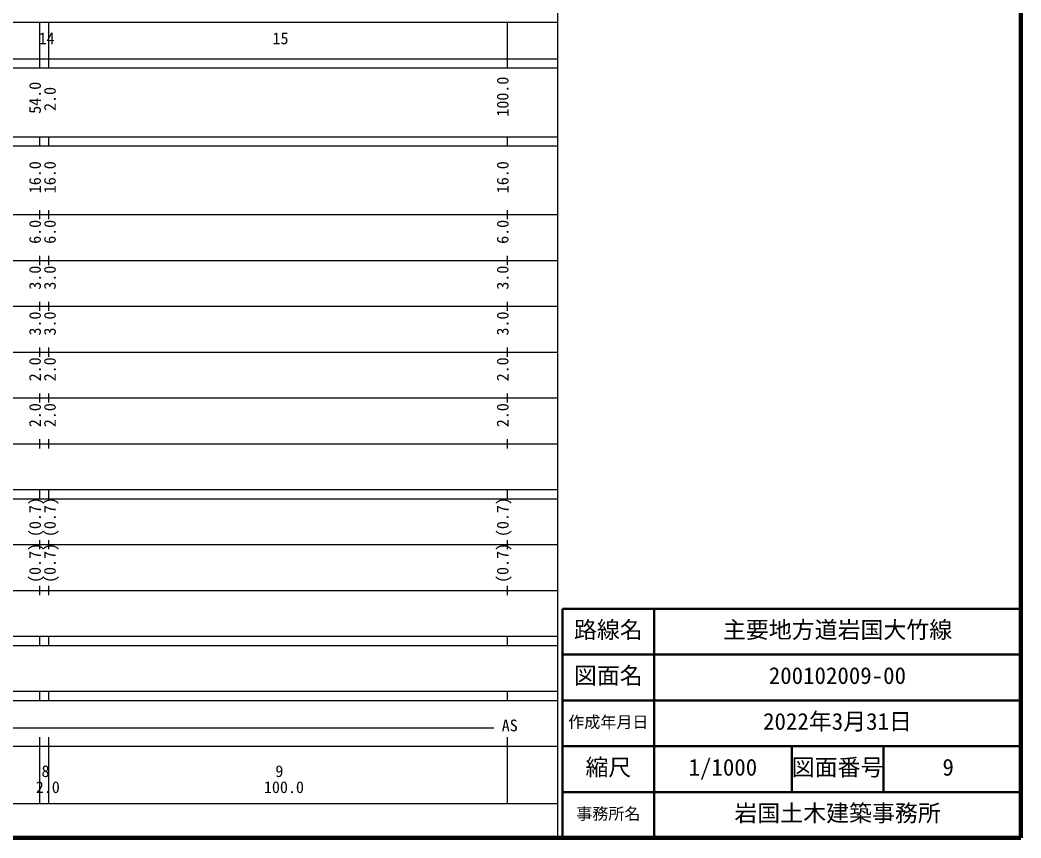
# Model space of a CAD drawing. Units: millimetres, scale not verified. Extents: x 40000 to 680000, y 20000 to 380000.
# Drawn here: x 461685 to 680000, y 20000 to 198461 of the extents above; entities that cross this region are included whole.
import ezdxf
from ezdxf.enums import TextEntityAlignment as Align

# ---------------------------------------------------------------- set-up
doc = ezdxf.new("R2010")
doc.units = ezdxf.units.MM
doc.header["$LTSCALE"] = 1000
for name, color, linetype, lineweight in [('M-TTL', 2, 'Continuous', 140), ('M-TTL-BAND', 7, 'Continuous', 25), ('M-TTL-FRAM', 2, 'Continuous', 50), ('M-TTL-LINE', 7, 'Continuous', 50), ('M-TTL-TXT', 7, 'Continuous', 13)]:
    doc.layers.add(name, color=color, linetype=linetype, lineweight=lineweight)
doc.styles.add('ＭＳ ゴシック', font='')
doc.styles.get('ＭＳ ゴシック').set_extended_font_data('MS Gothic')

msp = doc.modelspace()

# ---------------------------------------------------------------- linework, layer by layer
at = {"layer": 'M-TTL'}
for p, q in [((680000, 20000), (680000, 380000)), ((40000, 20000), (680000, 20000))]:
    msp.add_line(p, q, dxfattribs=at)
at = {"layer": 'M-TTL-BAND'}
for p, q in [((579000, 20000), (579000, 370000)), ((68000, 198000), (579000, 198000)), ((466000, 188000), (466000, 198000)), ((468000, 188000), (468000, 198000)), ((568000, 188000), (568000, 198000)), ((40000, 190000), (579000, 190000)), ((40000, 188000), (579000, 188000)), ((40000, 173000), (579000, 173000)), ((466000, 171000), (466000, 173000)), ((468000, 171000), (468000, 173000)), ((568000, 171000), (568000, 173000)), ((40000, 171000), (579000, 171000)), ((40000, 156000), (579000, 156000)), ((466000, 155000), (466000, 157000)), ((468000, 155000), (468000, 157000)), ((568000, 155000), (568000, 157000)), ((466000, 145000), (466000, 147000)), ((468000, 145000), (468000, 147000)), ((568000, 145000), (568000, 147000)), ((46000, 146000), (579000, 146000)), ((52000, 136000), (579000, 136000)), ((466000, 135000), (466000, 137000)), ((468000, 135000), (468000, 137000)), ((568000, 135000), (568000, 137000)), ((466000, 125000), (466000, 127000)), ((468000, 125000), (468000, 127000)), ((568000, 125000), (568000, 127000)), ((46000, 126000), (579000, 126000)), ((52000, 116000), (579000, 116000)), ((466000, 115000), (466000, 117000)), ((468000, 115000), (468000, 117000)), ((568000, 115000), (568000, 117000)), ((466000, 105000), (466000, 107000)), ((468000, 105000), (468000, 107000)), ((568000, 105000), (568000, 107000)), ((46000, 106000), (579000, 106000)), ((40000, 96000), (579000, 96000)), ((40000, 94000), (579000, 94000)), ((466000, 94000), (466000, 96000)), ((468000, 94000), (468000, 96000)), ((568000, 94000), (568000, 96000)), ((49000, 84000), (579000, 84000)), ((466000, 83000), (466000, 85000)), ((468000, 83000), (468000, 85000)), ((568000, 83000), (568000, 85000)), ((466000, 73000), (466000, 75000)), ((468000, 73000), (468000, 75000)), ((568000, 73000), (568000, 75000)), ((40000, 74000), (579000, 74000)), ((40000, 64000), (579000, 64000)), ((466000, 62000), (466000, 64000)), ((468000, 62000), (468000, 64000)), ((568000, 62000), (568000, 64000)), ((40000, 62000), (579000, 62000)), ((40000, 52000), (579000, 52000)), ((466000, 50000), (466000, 52000)), ((468000, 50000), (468000, 52000)), ((568000, 50000), (568000, 52000)), ((40000, 50000), (579000, 50000)), ((71000, 44000), (565000, 44000)), ((466000, 27500), (466000, 42000)), ((468000, 27500), (468000, 42000)), ((568000, 27500), (568000, 42000)), ((40000, 40000), (579000, 40000)), ((68000, 27500), (579000, 27500))]:
    msp.add_line(p, q, dxfattribs=at)
at = {"layer": 'M-TTL-FRAM'}
for p, q in [((680000, 70000), (580000, 70000)), ((580000, 70000), (580000, 20000))]:
    msp.add_line(p, q, dxfattribs=at)
at = {"layer": 'M-TTL-LINE'}
for p, q in [((600000, 70000), (600000, 20000)), ((680000, 60000), (580000, 60000)), ((680000, 50000), (580000, 50000)), ((680000, 40000), (580000, 40000)), ((630000, 40000), (630000, 30000)), ((650000, 40000), (650000, 30000)), ((680000, 30000), (580000, 30000))]:
    msp.add_line(p, q, dxfattribs=at)

# ---------------------------------------------------------------- texts
at = {"layer": 'M-TTL-BAND', "style": 'ＭＳ ゴシック'}
for s, p in [('14', (465750, 192405)), ('15', (516750, 192405)), ('AS', (566750, 42500)), ('8', (466375, 32523)), ('9', (517375, 32523)), ('2.0', (465125, 29033)), ('100.0', (514875, 29033))]:
    msp.add_text(s, height=2566, dxfattribs=at).set_placement(p, align=Align.BOTTOM_LEFT)
for s, p in [('100.0', (569000, 177375)), ('54.0', (467000, 178000)), ('2.0', (470246, 178625)), ('16.0', (467000, 160674)), ('16.0', (470246, 160674)), ('16.0', (569000, 160674)), ('6.0', (467000, 149625)), ('6.0', (470246, 149625)), ('6.0', (569000, 149625)), ('3.0', (467000, 139625)), ('3.0', (470246, 139625)), ('3.0', (569000, 139625)), ('3.0', (467000, 129625)), ('3.0', (470246, 129625)), ('3.0', (569000, 129625)), ('2.0', (467000, 119625)), ('2.0', (470246, 119625)), ('2.0', (569000, 119625)), ('2.0', (467000, 109625)), ('2.0', (470246, 109625)), ('2.0', (569000, 109625)), ('(0.7)', (467000, 85639)), ('(0.7)', (470246, 85639)), ('(0.7)', (569000, 85639)), ('(0.7)', (467000, 75639)), ('(0.7)', (470246, 75639)), ('(0.7)', (569000, 75639))]:
    msp.add_text(s, height=2566, rotation=90, dxfattribs=at).set_placement(p, align=Align.BOTTOM_LEFT)
at = {"layer": 'M-TTL-TXT', "style": 'ＭＳ ゴシック'}
for s, height, p in [('路線名', 3666, (582500, 62500)), ('路線名', 3666, (582500, 62500)), ('主要地方道岩国大竹線', 3666, (615000, 62500)), ('図面名', 3666, (582500, 52500)), ('図面名', 3666, (582500, 52500)), ('200102009-00', 3666, (625000, 52500)), ('作成年月日', 2566, (581250, 43250)), ('作成年月日', 2566, (581250, 43250)), ('2022年3月31日', 3666, (623750, 42500)), ('縮尺', 3666, (585000, 32500)), ('縮尺', 3666, (585000, 32500)), ('1/1000', 3666, (607500, 32500)), ('図面番号', 3666, (630000, 32500)), ('図面番号', 3666, (630000, 32500)), ('9', 3666, (662875, 32500)), ('事務所名', 2566, (583000, 23250)), ('事務所名', 2566, (583000, 23250)), ('岩国土木建築事務所', 3666, (617500, 22500))]:
    msp.add_text(s, height=height, dxfattribs=at).set_placement(p, align=Align.BOTTOM_LEFT)

doc.saveas('drawing.dxf')
